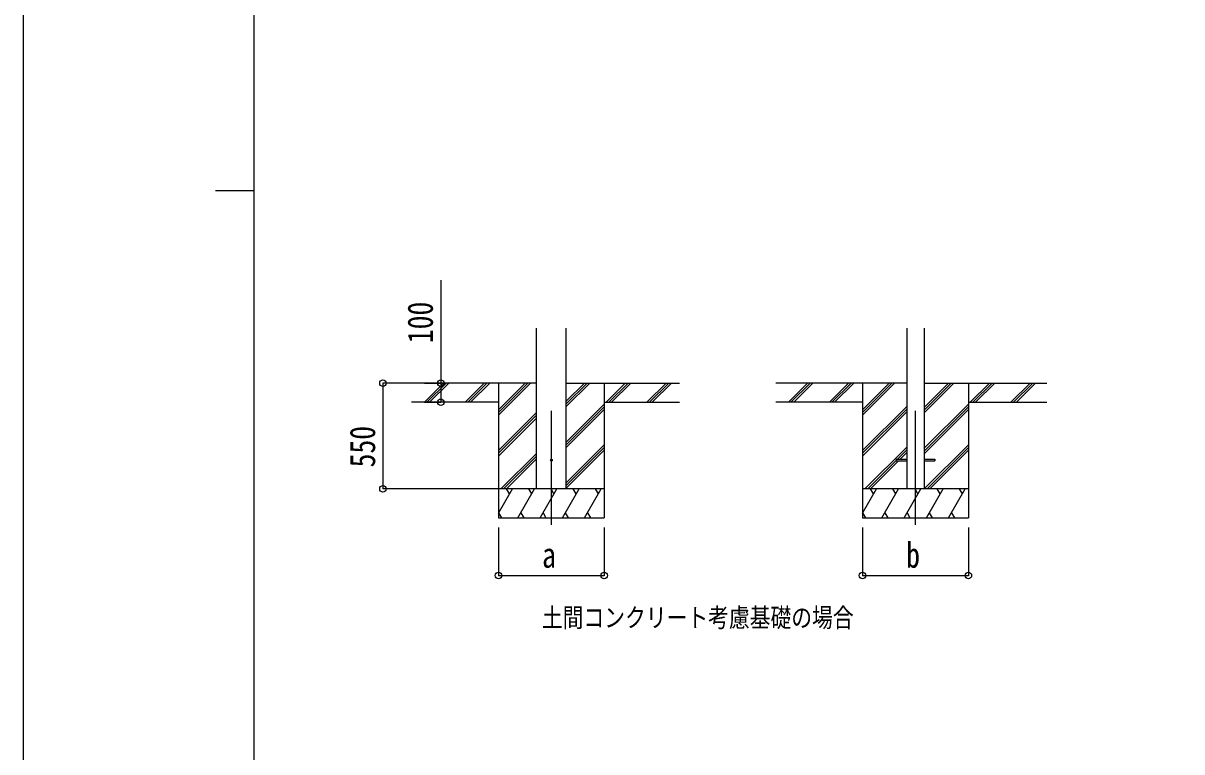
# Model space of a CAD drawing. Units: millimetres, scale not verified. Extents: x -16820 to 16820, y -11880 to 11880.
# Drawn here: x -16820 to -10800, y -2417 to 1370 of the extents above; entities that cross this region are included whole.
import ezdxf
from ezdxf.enums import TextEntityAlignment as Align

# ---------------------------------------------------------------- set-up
doc = ezdxf.new("R2010")
doc.units = ezdxf.units.MM
doc.header["$LTSCALE"] = 40
for name, color, linetype in [('0-2_USER1', 3, 'Continuous'), ('0-3_YKK_12', 2, 'Continuous'), ('0-4_YKK_13', 4, 'Continuous'), ('0-5_YKK_A1', 4, 'Continuous'), ('0-6_YKK_D', 6, 'Continuous'), ('0-7_YKK_ZWAK', 7, 'Continuous')]:
    doc.layers.add(name, color=color, linetype=linetype)
doc.styles.add('ＭＳ ゴシック', font='')
doc.styles.get('ＭＳ ゴシック').set_extended_font_data('MS Gothic')

msp = doc.modelspace()

# ---------------------------------------------------------------- linework, layer by layer
at = {"layer": '0-3_YKK_12'}
for p, q in [((-14075.7, -1237.54), (-14075.25, -645.61)), ((-12184.13, -1237.54), (-12183.68, -645.61))]:
    msp.add_line(p, q, dxfattribs=at)
at = {"layer": '0-4_YKK_13'}
for p, q in [((-12284.12, -896.2), (-12284.12, -905.2)), ((-12284.12, -896.2), (-12229.32, -896.2)), ((-12138.92, -896.2), (-12084.12, -896.2)), ((-12084.12, -896.2), (-12084.12, -905.2)), ((-12284.12, -905.2), (-12229.32, -905.2)), ((-12138.92, -905.2), (-12084.12, -905.2))]:
    msp.add_line(p, q, dxfattribs=at)
msp.add_circle((-14075.7, -900.7), 5, dxfattribs=at)
at = {"layer": '0-5_YKK_A1'}
for p, q in [((-14153.45, -1050.7), (-14153.45, -215.35)), ((-13997.95, -1050.7), (-13997.95, -215.35)), ((-12229.32, -215.35), (-12229.32, -1050.7)), ((-12138.92, -215.35), (-12138.92, -1050.7)), ((-14153.45, -500.7), (-14801.65, -500.7)), ((-14734.96, -599.3), (-14636.36, -500.7)), ((-14722.22, -600.7), (-14622.22, -500.7)), ((-14708.08, -600.7), (-14608.08, -500.7)), ((-14522.83, -599.3), (-14424.23, -500.7)), ((-14510.09, -600.7), (-14410.09, -500.7)), ((-14495.95, -600.7), (-14395.95, -500.7)), ((-14350.7, -500.7), (-14350.7, -1200.7)), ((-14350.7, -667.58), (-14183.81, -500.7)), ((-14350.7, -653.44), (-14197.96, -500.7)), ((-14350.7, -639.3), (-14212.1, -500.7)), ((-13997.95, -623.2), (-13875.45, -500.7)), ((-13997.95, -609.06), (-13889.59, -500.7)), ((-13997.95, -594.92), (-13903.73, -500.7)), ((-13997.95, -500.7), (-13410.08, -500.7)), ((-13800.7, -500.7), (-13800.7, -1200.7)), ((-13791.6, -600.7), (-13691.6, -500.7)), ((-13777.46, -600.7), (-13677.46, -500.7)), ((-13763.31, -600.7), (-13663.31, -500.7)), ((-13579.47, -600.7), (-13479.47, -500.7)), ((-13565.32, -600.7), (-13465.32, -500.7)), ((-13551.18, -600.7), (-13451.18, -500.7)), ((-12229.32, -500.7), (-12910.08, -500.7)), ((-12843.39, -599.3), (-12744.79, -500.7)), ((-12830.65, -600.7), (-12730.65, -500.7)), ((-12816.51, -600.7), (-12716.51, -500.7)), ((-12631.26, -599.3), (-12532.66, -500.7)), ((-12618.52, -600.7), (-12518.52, -500.7)), ((-12604.38, -600.7), (-12504.38, -500.7)), ((-12459.12, -500.7), (-12459.12, -1200.7)), ((-12459.12, -667.58), (-12292.24, -500.7)), ((-12459.12, -653.44), (-12306.39, -500.7)), ((-12459.12, -639.3), (-12320.53, -500.7)), ((-12138.92, -655.75), (-11983.88, -500.7)), ((-12138.92, -641.61), (-11998.02, -500.7)), ((-12138.92, -627.47), (-12012.16, -500.7)), ((-12138.92, -500.7), (-11500.92, -500.7)), ((-11909.12, -500.7), (-11909.12, -1200.7)), ((-11900.03, -600.7), (-11800.03, -500.7)), ((-11885.89, -600.7), (-11785.89, -500.7)), ((-11871.74, -600.7), (-11771.74, -500.7)), ((-11687.9, -600.7), (-11587.89, -500.7)), ((-11673.75, -600.7), (-11573.75, -500.7)), ((-11659.61, -600.7), (-11559.61, -500.7)), ((-14350.7, -600.7), (-14801.65, -600.7)), ((-13800.7, -600.7), (-13410.08, -600.7)), ((-12459.12, -600.7), (-12910.08, -600.7)), ((-11909.12, -600.7), (-11500.92, -600.7)), ((-14350.7, -851.43), (-14153.45, -654.18)), ((-13997.95, -807.05), (-13800.7, -609.8)), ((-13997.95, -821.19), (-13800.7, -623.94)), ((-13997.95, -835.33), (-13800.7, -638.08)), ((-12459.12, -851.43), (-12229.32, -621.63)), ((-12459.12, -865.57), (-12229.32, -635.77)), ((-12459.12, -879.71), (-12229.32, -649.91)), ((-12138.92, -839.6), (-11909.12, -609.8)), ((-12138.92, -853.74), (-11909.12, -623.94)), ((-12138.92, -867.88), (-11909.12, -638.08)), ((-14350.7, -865.57), (-14153.45, -668.32)), ((-14350.7, -879.71), (-14153.45, -682.46)), ((-13997.95, -1019.18), (-13800.7, -821.93)), ((-13997.95, -1033.32), (-13800.7, -836.07)), ((-12446.27, -1050.7), (-12229.32, -833.76)), ((-12137.9, -1050.7), (-11909.12, -821.93)), ((-12123.76, -1050.7), (-11909.12, -836.07)), ((-14337.84, -1050.7), (-14153.45, -866.31)), ((-14323.69, -1050.7), (-14153.45, -880.45)), ((-14309.55, -1050.7), (-14153.45, -894.6)), ((-13997.95, -1047.46), (-13800.7, -850.21)), ((-12432.12, -1050.7), (-12284.12, -902.7)), ((-12277.62, -896.2), (-12229.32, -847.9)), ((-12263.48, -896.2), (-12229.32, -862.05)), ((-12109.62, -1050.7), (-11909.12, -850.21)), ((-12417.98, -1050.7), (-12272.48, -905.2)), ((-13800.7, -1050.7), (-14350.7, -1050.7)), ((-14350.7, -1176.15), (-14278.27, -1050.7)), ((-14293.27, -1076.68), (-14308.27, -1050.7)), ((-14249.4, -1200.7), (-14162.8, -1050.7)), ((-14177.8, -1076.68), (-14192.8, -1050.7)), ((-14133.93, -1200.7), (-14047.33, -1050.7)), ((-14062.33, -1076.68), (-14077.33, -1050.7)), ((-14018.46, -1200.7), (-13931.86, -1050.7)), ((-13946.86, -1076.68), (-13961.86, -1050.7)), ((-13902.99, -1200.7), (-13816.39, -1050.7)), ((-13831.39, -1076.68), (-13846.39, -1050.7)), ((-11909.12, -1050.7), (-12459.12, -1050.7)), ((-12459.12, -1176.15), (-12386.7, -1050.7)), ((-12401.7, -1076.68), (-12416.7, -1050.7)), ((-12357.83, -1200.7), (-12271.23, -1050.7)), ((-12286.23, -1076.68), (-12301.23, -1050.7)), ((-12242.36, -1200.7), (-12155.76, -1050.7)), ((-12170.76, -1076.68), (-12185.76, -1050.7)), ((-12126.89, -1200.7), (-12040.29, -1050.7)), ((-12055.29, -1076.68), (-12070.29, -1050.7)), ((-12011.42, -1200.7), (-11924.82, -1050.7)), ((-11939.82, -1076.68), (-11954.82, -1050.7)), ((-14350.7, -1200.7), (-13800.7, -1200.7)), ((-14349.87, -1174.72), (-14334.87, -1200.7)), ((-14234.4, -1174.72), (-14219.4, -1200.7)), ((-14118.93, -1174.72), (-14103.93, -1200.7)), ((-14003.46, -1174.72), (-13988.46, -1200.7)), ((-13887.99, -1174.72), (-13872.99, -1200.7)), ((-12459.12, -1200.7), (-11909.12, -1200.7)), ((-12458.3, -1174.72), (-12443.3, -1200.7)), ((-12342.83, -1174.72), (-12327.83, -1200.7)), ((-12227.36, -1174.72), (-12212.36, -1200.7)), ((-12111.89, -1174.72), (-12096.89, -1200.7)), ((-11996.42, -1174.72), (-11981.42, -1200.7))]:
    msp.add_line(p, q, dxfattribs=at)
at = {"layer": '0-6_YKK_D'}
for p, q in [((-14650.7, 34.19), (-14650.7, -500.7)), ((-14576.75, -500.7), (-14951.7, -500.7)), ((-14950.7, -500.7), (-14950.7, -1050.7)), ((-14734.03, -500.7), (-14649.7, -500.7)), ((-14650.7, -500.7), (-14650.7, -600.7)), ((-14734.03, -600.7), (-14649.7, -600.7)), ((-14351.7, -1050.7), (-14951.7, -1050.7)), ((-14350.7, -1250.7), (-14350.7, -1501.7)), ((-13800.7, -1250.7), (-13800.7, -1501.7)), ((-12459.12, -1250.7), (-12459.12, -1501.7)), ((-11909.12, -1250.7), (-11909.12, -1501.7)), ((-14350.7, -1500.7), (-13800.7, -1500.7)), ((-12459.12, -1500.7), (-11909.12, -1500.7))]:
    msp.add_line(p, q, dxfattribs=at)
for centre in [(-14950.7, -500.7), (-14650.7, -500.7), (-14650.7, -600.7), (-14950.7, -1050.7), (-14350.7, -1500.7), (-13800.7, -1500.7), (-12459.12, -1500.7), (-11909.12, -1500.7)]:
    msp.add_circle(centre, 17, dxfattribs=at)
at = {"layer": '0-7_YKK_ZWAK'}
for p, q in [((-15619.92, -10100), (-15619.92, 11100)), ((-15819.92, 500), (-15619.92, 500))]:
    msp.add_line(p, q, dxfattribs=at)
msp.add_lwpolyline([(-16820, -11880), (16820, -11880), (16820, 11880), (-16820, 11880)], close=True, dxfattribs=at)

# ---------------------------------------------------------------- texts
at = {"layer": '0-2_USER1', "style": 'ＭＳ ゴシック', "width": 0.8}
msp.add_text('土間コンクリート考慮基礎の場合', height=98.97, dxfattribs=at).set_placement((-14125.08, -1798.58), align=Align.BOTTOM_LEFT)
at = {"layer": '0-6_YKK_D', "style": 'ＭＳ ゴシック', "width": 0.8}
for s, p in [('100', (-14651.7, -293.21)), ('550', (-14951.7, -938.9))]:
    msp.add_text(s, height=132, rotation=90, dxfattribs=at).set_placement(p, align=Align.BOTTOM_LEFT)
for s, p in [('b', (-12232.12, -1499.7)), ('a', (-14123.7, -1499.7))]:
    msp.add_text(s, height=132, dxfattribs=at).set_placement(p, align=Align.BOTTOM_LEFT)

doc.saveas('drawing.dxf')
